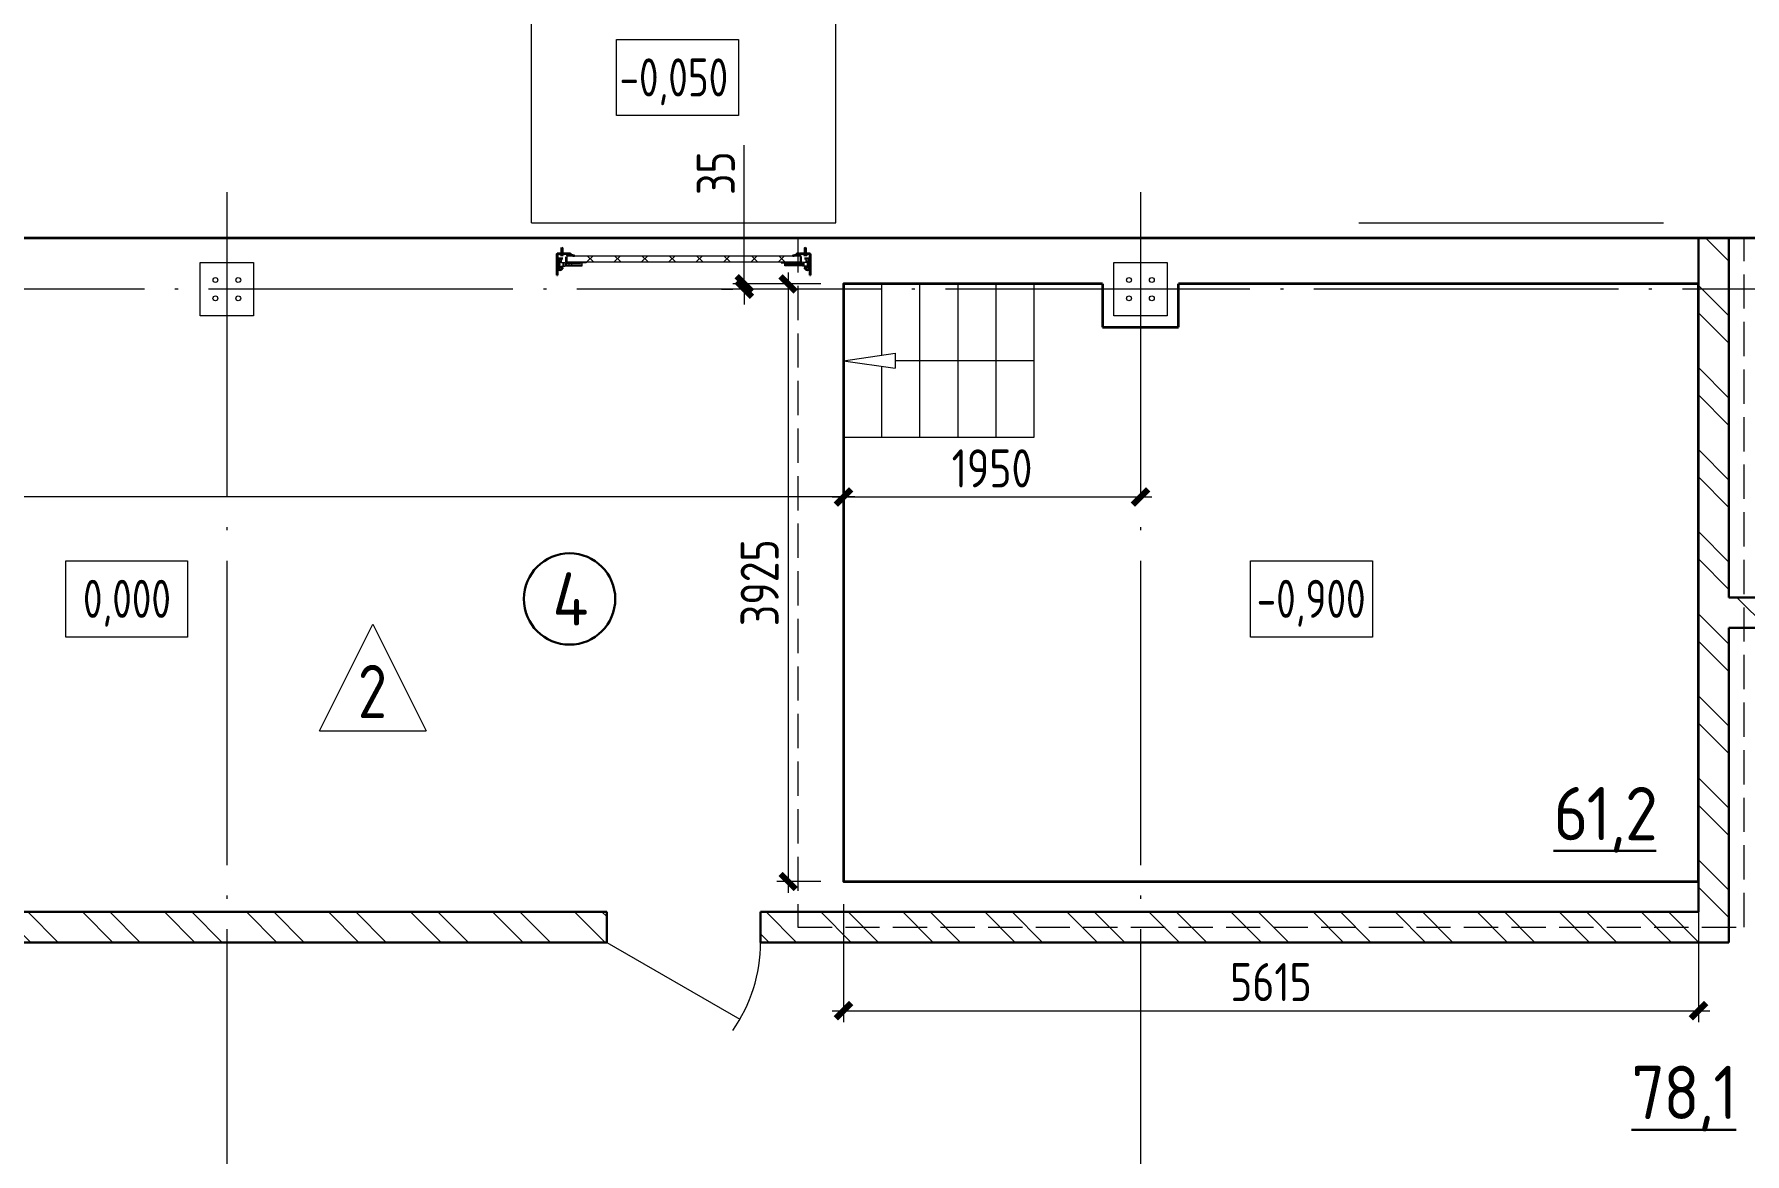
# Model space of a CAD drawing. Extents: x -965262 to 1142518, y -357520 to 71675.
# Drawn here: x 88157 to 99392, y -168831 to -161478 of the extents above; entities that cross this region are included whole.
import ezdxf

# ---------------------------------------------------------------- set-up
doc = ezdxf.new("R2010")
doc.units = 0
doc.header["$LTSCALE"] = 10
doc.linetypes.add('AM_DIN_F_W050x2', pattern=[3.125, 2.25, -0.875])
doc.linetypes.add('DOTE', pattern=[2.42, 2, -0.2, 0.02, -0.2])
doc.layers.get('0').update_dxf_attribs({"linetype": 'CONTINUOUS', "lineweight": 30})
doc.layers.get('Defpoints').update_dxf_attribs({"linetype": 'CONTINUOUS'})
doc.layers.add('DOTE', color=7, linetype='DOTE', lineweight=9)
doc.layers.add('полы', color=3, linetype='CONTINUOUS', lineweight=35)
doc.styles.add('GOST 2.304', font='isocpeur.ttf', dxfattribs={"width": 0.75, "height": 250})
doc.styles.add('GOST-2.304_Type-B', font='isocpeur.ttf', dxfattribs={"width": 0.9})
doc.styles.add('ГОСТ 2м', font='isocpeur.ttf', dxfattribs={"width": 0.8, "height": 250})
doc.dimstyles.new('ГОСТ 2м', dxfattribs={"dimtxt": 250, "dimasz": 100, "dimexe": 75, "dimexo": 150, "dimgap": 62.5, "dimtad": 1, "dimdec": 0, "dimtxsty": 'ГОСТ 2м', "dimblk": 'ARCHTICK', "dimcen": 150, "dimdle": 75, "dimclrd": 256, "dimclre": 256, "dimclrt": 256, "dimadec": 0, "dimazin": 0, "dimtfac": 1, "dimtdec": 0, "dimtmove": 0, "dimatfit": 3, "dimldrblk": 'OBLIQUE', "dimfxl": 1, "dimlwd": 15, "dimlwe": 15, "dimarcsym": 0})

# ---------------------------------------------------------------- blocks, each defined once
blk = doc.blocks.new('anchor.bolt')
for p, q in [((-0.07, 0), (-0.07, -0.72)), ((0.07, 0), (0.07, -0.06)), ((-0.1, -0.04), (-0.07, -0.03)), ((-0.1, -0.04), (0.09, -0.06)), ((0.07, -0.07), (-0.1, -0.04)), ((-0.1, -0.11), (-0.07, -0.1)), ((-0.1, -0.11), (0.09, -0.13)), ((0.07, -0.14), (-0.1, -0.11)), ((-0.1, -0.18), (-0.07, -0.17)), ((-0.1, -0.18), (0.09, -0.2)), ((0.07, -0.21), (-0.1, -0.18)), ((-0.1, -0.25), (-0.07, -0.24)), ((-0.1, -0.25), (0.09, -0.27)), ((0.07, -0.28), (-0.1, -0.25)), ((-0.1, -0.32), (-0.07, -0.31)), ((-0.1, -0.32), (0.09, -0.34)), ((0.07, -0.35), (-0.1, -0.32)), ((-0.1, -0.39), (-0.07, -0.38)), ((-0.1, -0.39), (0.09, -0.41)), ((0.07, -0.42), (-0.1, -0.39)), ((-0.1, -0.46), (-0.07, -0.45)), ((-0.1, -0.46), (0.09, -0.48)), ((0.07, -0.49), (-0.1, -0.46)), ((-0.1, -0.53), (-0.07, -0.52)), ((-0.1, -0.53), (0.09, -0.55)), ((0.07, -0.56), (-0.1, -0.53)), ((-0.09, -0.6), (-0.07, -0.59)), ((-0.09, -0.6), (0.09, -0.62)), ((0.07, -0.63), (-0.09, -0.6)), ((-0.07, -0.72), (0, -0.8)), ((-0.04, -0.62), (-0.06, -0.63)), ((-0.06, -0.64), (-0.06, -0.63)), ((-0.06, -0.73), (-0.06, -0.64)), ((0, -0.79), (-0.06, -0.73)), ((-0.01, -0.63), (-0.04, -0.62)), ((-0.03, -0.63), (0, -0.79)), ((-0.03, -0.63), (0.01, -0.78)), ((-0.02, -0.63), (0.01, -0.77)), ((-0.01, -0.63), (0.02, -0.76)), ((0.03, -0.69), (-0.01, -0.63)), ((0, -0.64), (0.03, -0.75)), ((0, -0.8), (0.07, -0.72)), ((0, -0.79), (0.03, -0.74)), ((0.01, -0.66), (0.03, -0.74)), ((0.03, -0.74), (0.03, -0.69)), ((0.07, -0.06), (0.09, -0.06)), ((0.09, -0.06), (0.07, -0.07)), ((0.07, -0.07), (0.07, -0.13)), ((0.07, -0.13), (0.09, -0.13)), ((0.09, -0.13), (0.07, -0.14)), ((0.07, -0.14), (0.07, -0.2)), ((0.07, -0.2), (0.09, -0.2)), ((0.09, -0.2), (0.07, -0.21)), ((0.07, -0.21), (0.07, -0.27)), ((0.07, -0.27), (0.09, -0.27)), ((0.09, -0.27), (0.07, -0.28)), ((0.07, -0.28), (0.07, -0.34)), ((0.07, -0.33), (0.09, -0.34)), ((0.09, -0.34), (0.07, -0.35)), ((0.07, -0.35), (0.07, -0.41)), ((0.07, -0.4), (0.09, -0.41)), ((0.09, -0.41), (0.07, -0.42)), ((0.07, -0.42), (0.07, -0.48)), ((0.07, -0.47), (0.09, -0.48)), ((0.09, -0.48), (0.07, -0.49)), ((0.07, -0.49), (0.07, -0.55)), ((0.07, -0.55), (0.09, -0.55)), ((0.09, -0.55), (0.07, -0.56)), ((0.07, -0.56), (0.07, -0.62)), ((0.09, -0.62), (0.07, -0.63)), ((0.07, -0.62), (0.09, -0.62)), ((0.07, -0.63), (0.07, -0.72))]:
    blk.add_line(p, q)
blk.add_arc((0.16, -0.64), 0.222, 187.9982, 219.836)
blk = doc.blocks.new('Крепеж_ворот')
at = {"lineweight": 15}
h = blk.add_hatch(dxfattribs=at)
h.set_pattern_fill('ANSI31', color=256, scale=2, angle=180)
h.set_pattern_definition([(225, (746089.599, 74802.7244), (4.49013, -4.49013), [])])
h.paths.add_polyline_path([(746087, 74804), (746087, 74802), (746091, 74802), (746094, 74802), (746094, 74804)], flags=17)
h.paths.add_polyline_path([(746116, 74802, 0.165118), (746120, 74803), (746124, 74806, -0.301689), (746131, 74807), (746135, 74805, 0.130081), (746138, 74804), (746142, 74804), (746142, 74806), (746138, 74806, -0.130081), (746136, 74807), (746133, 74809, 0.301689), (746123, 74808), (746118, 74805, -0.165112), (746116, 74804), (746064, 74804, -0.414223), (746061, 74807), (746061, 74868), (746059, 74868), (746059, 74869), (746059, 74870), (746059, 74870), (746059, 74871), (746059, 74872), (746059, 74872), (746059, 74873), (746059, 74874), (746059, 74875), (746059, 74876), (746059, 74876), (746059, 74877), (746059, 74877), (746059, 74878), (746059, 74879), (746059, 74879), (746061, 74879), (746061, 74945), (746058, 74945), (746058, 74807, 0.41422), (746064, 74802)])
h = blk.add_hatch(dxfattribs=at)
h.set_pattern_fill('ANSI31', color=256, scale=2, angle=90)
h.set_pattern_definition([(135, (736343.8085, 75928.334), (-4.490128, -4.490128), [])])
edge = h.paths.add_edge_path()
edge.add_ellipse((746065, 74838), major_axis=(-1.67, 1.67), ratio=1, start_angle=45, end_angle=135, ccw=False)
edge.add_line((746063, 74838), (746063, 74868))
edge.add_line((746063, 74868), (746061, 74868))
edge.add_line((746061, 74868), (746061, 74838))
edge.add_ellipse((746065, 74838), major_axis=(-2.89, 2.89), ratio=1, start_angle=45, end_angle=135)
edge.add_line((746065, 74834), (746097, 74834))
edge.add_line((746097, 74834), (746097, 74836))
edge.add_line((746097, 74836), (746065, 74836))
edge = h.paths.add_edge_path()
edge.add_ellipse((746065, 74890), major_axis=(2.89, 2.89), ratio=1, start_angle=106, end_angle=135)
edge.add_line((746061, 74890), (746061, 74879))
edge.add_line((746061, 74879), (746063, 74879))
edge.add_line((746063, 74879), (746063, 74890))
edge.add_ellipse((746065, 74890), major_axis=(-1.67, 1.67), ratio=1, start_angle=16, end_angle=45, ccw=False)
edge.add_line((746063, 74891), (746070, 74904))
edge.add_ellipse((746079, 74899), major_axis=(7.45, 7.45), ratio=1, start_angle=-3, end_angle=106, ccw=False)
edge.add_line((746087, 74906), (746097, 74894))
edge.add_line((746097, 74894), (746099, 74895))
edge.add_line((746099, 74895), (746088, 74907))
edge.add_ellipse((746079, 74899), major_axis=(8.67, 8.67), ratio=1, start_angle=-3, end_angle=106)
edge.add_line((746068, 74905), (746062, 74892))
h = blk.add_hatch(color=256, dxfattribs=at)
h.dxf.hatch_style = 1
h.paths.add_polyline_path([(746146, 74809), (746143, 74810, 0.10613), (746142, 74810), (746136, 74809, -0.181324), (746135, 74810, 0.335683), (746120, 74809, -0.119126), (746119, 74809, 0.371631), (746118, 74808), (746118, 74808, 0.451909), (746119, 74807, 0.124341), (746121, 74808, -0.343618), (746134, 74808, 0.181324), (746137, 74808), (746143, 74808, -0.110452), (746143, 74808), (746147, 74807, -0.710497), (746147, 74805), (746143, 74804), (746136, 74804, -0.178994), (746133, 74805, 0.369834), (746130, 74805, -0.178993), (746127, 74804), (746122, 74804, 0.120709), (746122, 74804), (746120, 74803, -0.017147), (746119, 74802, 0.538795), (746120, 74802), (746127, 74802, 0.207608), (746131, 74804, -0.433918), (746132, 74804, 0.207608), (746135, 74802), (746143, 74802, 0.079707), (746143, 74802), (746148, 74804, 0.461502), (746149, 74807, -0.250825), (746149, 74808, -0.128039), (746173, 74816, 0.416657), (746174, 74816), (746174, 74817, 0.409849), (746173, 74817, 0.127248)])
for p, q in [((746058, 74807), (746058, 74945)), ((746058, 74945), (746061, 74945)), ((746061, 74879), (746061, 74945)), ((746059, 74879), (746063, 74879)), ((746059, 74868), (746059, 74879)), ((746059, 74868), (746063, 74868)), ((746061, 74879), (746061, 74890)), ((746061, 74807), (746061, 74868)), ((746061, 74838), (746061, 74868)), ((746068, 74905), (746062, 74892)), ((746070, 74904), (746063, 74891)), ((746063, 74838), (746063, 74890)), ((746064, 74883), (746063, 74883)), ((746064, 74865), (746063, 74865)), ((746064, 74883), (746064, 74874)), ((746067, 74880), (746064, 74883)), ((746064, 74875), (746064, 74873)), ((746064, 74874), (746064, 74865)), ((746067, 74868), (746064, 74865)), ((746097, 74836), (746065, 74836)), ((746097, 74834), (746065, 74834)), ((746067, 74880), (746067, 74875)), ((746067, 74873), (746067, 74868)), ((746087, 74906), (746097, 74894)), ((746088, 74907), (746099, 74895)), ((746097, 74894), (746099, 74895)), ((746097, 74834), (746097, 74836)), ((746064, 74804), (746116, 74804)), ((746064, 74802), (746116, 74802)), ((746079, 74806), (746102, 74806)), ((746079, 74806), (746079, 74804)), ((746079, 74804), (746102, 74804)), ((746082, 74814), (746081, 74813)), ((746081, 74813), (746081, 74806)), ((746099, 74814), (746082, 74814)), ((746086, 74813), (746086, 74806)), ((746095, 74813), (746095, 74806)), ((746099, 74814), (746100, 74813)), ((746100, 74813), (746100, 74806)), ((746102, 74806), (746102, 74804)), ((746118, 74805), (746123, 74808)), ((746120, 74803), (746124, 74806)), ((746135, 74805), (746131, 74807)), ((746136, 74807), (746133, 74809)), ((746142, 74806), (746138, 74806)), ((746138, 74804), (746142, 74804)), ((746142, 74806), (746142, 74804)), ((746142, 74804), (746142, 74806)), ((746143, 74804), (746147, 74805)), ((746143, 74802), (746148, 74804)), ((746174, 74817), (746174, 74816))]:
    blk.add_line(p, q)
for p, q in [((746061, 74879), (746061, 74881)), ((746061, 74834), (746061, 74868)), ((746063, 74883), (746063, 74874)), ((746063, 74874), (746063, 74865)), ((746073, 74842), (746073, 74905)), ((746073, 74896), (746077, 74892)), ((746073, 74851), (746077, 74855)), ((746074, 74886), (746074, 74861)), ((746074, 74880), (746076, 74880)), ((746074, 74867), (746076, 74867)), ((746076, 74886), (746076, 74883)), ((746076, 74883), (746076, 74886)), ((746076, 74886), (746077, 74886)), ((746076, 74864), (746076, 74883)), ((746077, 74873), (746076, 74880)), ((746076, 74880), (746076, 74867)), ((746077, 74873), (746076, 74867)), ((746076, 74864), (746076, 74861)), ((746076, 74864), (746076, 74861)), ((746076, 74861), (746077, 74861)), ((746077, 74886), (746077, 74892)), ((746077, 74861), (746077, 74855)), ((746081, 74898), (746081, 74886)), ((746081, 74849), (746081, 74861)), ((746087, 74898), (746082, 74898)), ((746082, 74886), (746087, 74886)), ((746082, 74861), (746087, 74861)), ((746087, 74849), (746082, 74849)), ((746087, 74899), (746087, 74898)), ((746087, 74886), (746087, 74898)), ((746087, 74886), (746098, 74886)), ((746087, 74849), (746087, 74861)), ((746087, 74861), (746098, 74861)), ((746087, 74847), (746087, 74849)), ((746099, 74885), (746099, 74883)), ((746099, 74883), (746099, 74864)), ((746099, 74882), (746100, 74882)), ((746099, 74865), (746100, 74865)), ((746099, 74862), (746099, 74864)), ((746100, 74861), (746100, 74886)), ((746100, 74886), (746110, 74886)), ((746100, 74861), (746110, 74861)), ((746110, 74861), (746110, 74886)), ((746110, 74881), (746225, 74881)), ((746110, 74865), (746212, 74865)), ((746114, 74877), (746225, 74877)), ((746250, 74859), (746250, 74863))]:
    blk.add_line(p, q, dxfattribs=at)
at = {"lineweight": 15, "ltscale": 0.5}
for p, q in [((746076, 74886), (746074, 74886)), ((746076, 74861), (746074, 74861))]:
    blk.add_line(p, q, dxfattribs=at)
at = {"lineweight": 15, "extrusion": (-1.7375e-14, 1, 0)}
for p, q in [((746113, 74884), (746225, 74884)), ((746113, 74863), (746113, 74884)), ((746113, 74863), (746136, 74863)), ((746117, 74857), (746117, 74829)), ((746117, 74826), (746119, 74823)), ((746119, 74823), (746123, 74825)), ((746121, 74857), (746121, 74829)), ((746123, 74825), (746121, 74828)), ((746123, 74863), (746123, 74863)), ((746250, 74863), (746123, 74863)), ((746250, 74859), (746123, 74859)), ((746124, 74840), (746124, 74849)), ((746136, 74882), (746157, 74882)), ((746136, 74863), (746136, 74882)), ((746157, 74882), (746157, 74863)), ((746157, 74863), (746212, 74863))]:
    blk.add_line(p, q, dxfattribs=at)
at = {"lineweight": 15, "ltscale": 0.5, "extrusion": (-1.7375e-14, 1, 0)}
for p, q in [((746113, 74880), (746225, 74880)), ((746136, 74866), (746113, 74866)), ((746115, 74871), (746120, 74871)), ((746121, 74857), (746117, 74857)), ((746117, 74852), (746117, 74854)), ((746121, 74840), (746117, 74840)), ((746117, 74837), (746117, 74835)), ((746121, 74829), (746117, 74829)), ((746120, 74839), (746120, 74850)), ((746124, 74848), (746120, 74848)), ((746124, 74841), (746120, 74841)), ((746123, 74869), (746123, 74863)), ((746123, 74863), (746123, 74859)), ((746140, 74863), (746140, 74859)), ((746153, 74863), (746153, 74859)), ((746212, 74866), (746157, 74866)), ((746173, 74863), (746173, 74859))]:
    blk.add_line(p, q, dxfattribs=at)
at = {"lineweight": 15, "extrusion": (-2.77556e-16, -1, 0)}
for p, q in [((746225, 74866), (746114, 74866)), ((746128, 74866), (746128, 74863)), ((746138, 74866), (746138, 74863)), ((746164, 74866), (746164, 74863)), ((746174, 74866), (746174, 74863)), ((746201, 74866), (746201, 74863)), ((746210, 74866), (746210, 74863)), ((746225, 74884), (746225, 74863))]:
    blk.add_line(p, q, dxfattribs=at)
at = {"extrusion": (-1, -4.26669e-14, 0)}
for p, q in [((746118, 74808), (746118, 74808)), ((746136, 74809), (746142, 74810)), ((746143, 74808), (746137, 74808)), ((746143, 74810), (746146, 74809)), ((746147, 74807), (746143, 74808))]:
    blk.add_line(p, q, dxfattribs=at)
at = {"extrusion": (-1, -4.2422e-14, 1.22461e-16)}
for p, q in [((746119, 74803), (746122, 74804)), ((746127, 74802), (746120, 74802)), ((746122, 74804), (746127, 74804)), ((746143, 74802), (746135, 74802)), ((746136, 74804), (746143, 74804))]:
    blk.add_line(p, q, dxfattribs=at)
at = {"lineweight": 15}
for centre, radius, start, end in [((746079, 74899), 8.28, 0, 136.0097), ((746079, 74847), 8.28, 223.9903, 0), ((746077, 74883), 0.956, 180, 270), ((746077, 74883), 0.75, 180, 270), ((746077, 74864), 0.956, 90, 180), ((746077, 74864), 0.75, 90, 180), ((746076, 74892), 0.375, 0, 45), ((746076, 74855), 0.375, 315, 0), ((746082, 74898), 0.375, 91, 180), ((746082, 74886), 0.75, 180, 270), ((746082, 74861), 0.75, 90, 180), ((746082, 74849), 0.375, 180, 269), ((746098, 74885), 0.375, 0, 90), ((746098, 74862), 0.375, 270, 0), ((746123, 74857), 5.92, 90, 180), ((746123, 74829), 5.92, 180, 199.6464), ((746123, 74857), 1.87, 90, 180), ((746129, 74855), 8.15, 194.9986, 233.9214), ((746129, 74833), 8.15, 126.0786, 165.0014), ((746123, 74829), 1.87, 180, 185.5313)]:
    blk.add_arc(centre, radius, start, end, dxfattribs=at)
at = {"lineweight": 15, "ltscale": 0.5}
for centre, radius, start, end in [((746119, 74852), 2.25, 195, 270), ((746119, 74836), 2.25, 90, 165), ((746119, 74850), 0.375, 0, 90), ((746119, 74839), 0.375, 270, 0)]:
    blk.add_arc(centre, radius, start, end, dxfattribs=at)
for centre, radius, start, end in [((746064, 74807), 5.62, 180, 270), ((746064, 74807), 3.11, 180, 270), ((746082, 74804), 10.4, 68.2753, 87.8782), ((746091, 74798), 16.2, 73.306, 107.292), ((746099, 74804), 10.4, 92.1218, 111.7247), ((746116, 74807), 3.11, 270, 307.5043), ((746116, 74807), 5.62, 270, 307.5043), ((746119, 74808), 0.586, 91.7247, 173.2711), ((746119, 74807), 0.586, 173.2711, 270.547), ((746118, 74812), 3.52, 271.7247, 298.8983), ((746118, 74812), 5.21, 270.547, 298.8983), ((746128, 74799), 12.4, 54.8903, 129.1143), ((746128, 74799), 10.7, 54.8903, 130.7448), ((746128, 74801), 8.97, 60.3534, 127.5043), ((746128, 74801), 8.97, 60.3534, 127.5043), ((746128, 74801), 8.97, 60.3534, 127.5043), ((746128, 74801), 6.46, 60.3534, 127.5043), ((746136, 74811), 3.54, 234.8903, 276), ((746136, 74811), 1.86, 234.8903, 276), ((746138, 74810), 5.62, 240.3534, 270), ((746138, 74810), 3.11, 240.3534, 270), ((746143, 74810), 0.292, 71.7675, 96), ((746143, 74808), 0.292, 70.7873, 96), ((746176, 74761), 56.8, 93.2805, 122.2878), ((746147, 74806), 0.562, 289.2127, 70.7873), ((746147, 74806), 2.25, 288.2291, 27.3228), ((746176, 74765), 50.3, 93.6593, 122.8448), ((746150, 74807), 0.586, 151, 207.3228), ((746173, 74817), 0.6, 4.1357, 93.2805), ((746173, 74816), 0.6, 273.6593, 4.1357)]:
    blk.add_arc(centre, radius, start, end)
at = {"extrusion": (-1.22461e-16, -5.20252e-30, -1)}
for centre, radius, start, end in [((-746120, 74802), 0.187, 270, 62.4687), ((-746122, 74803), 0.586, 62.4687, 90), ((-746127, 74809), 4.69, 229.4077, 270), ((-746127, 74807), 4.69, 223.0863, 270), ((-746131, 74803), 2.32, 49.4077, 130.5923), ((-746131, 74803), 0.637, 43.0863, 136.9137), ((-746135, 74807), 4.69, 270, 316.9137), ((-746136, 74809), 4.69, 270, 310.5923), ((-746143, 74804), 0.292, 250.7873, 270), ((-746143, 74802), 0.292, 251.7709, 270)]:
    blk.add_arc(centre, radius, start, end, dxfattribs=at)
at = {"extrusion": (0, 0, -1)}
for centre, major_axis, start_param, end_param in [((746065, 74890), (2.89, 2.89), 3.926991, 4.433136), ((746065, 74838), (-2.89, 2.89), 3.926991, 5.497787), ((746065, 74890), (-1.67, 1.67), 5.497787, 6.003933), ((746065, 74838), (-1.67, 1.67), 3.926991, 5.497787), ((746079, 74899), (8.67, 8.67), 4.433136, 6.335545), ((746079, 74899), (7.45, 7.45), 4.433136, 6.335545)]:
    blk.add_ellipse(centre, major_axis=major_axis, ratio=1, start_param=start_param, end_param=end_param, dxfattribs=at)
for points in [[(746067, 74875), (746066, 74875), (746064, 74875)], [(746064, 74873), (746066, 74873), (746067, 74873)]]:
    blk.add_rational_spline(points, [1, 1.01284142743, 1], degree=2)
at = {"lineweight": 15, "ltscale": 0.5}
for points, knots in [([(746115, 74871), (746115, 74871), (746114, 74871), (746114, 74871), (746114, 74872), (746113, 74872), (746113, 74872), (746113, 74873), (746113, 74873), (746113, 74873)], [0.37141352, 0.37141352, 0.37141352, 0.37141352, 0.39402571, 0.39402571, 0.41663789, 0.41663789, 0.43959523, 0.43959523, 0.46255257, 0.46255257, 0.46255257, 0.46255257]), ([(746123, 74869), (746123, 74869), (746123, 74869), (746122, 74870), (746122, 74870), (746122, 74871), (746122, 74871), (746121, 74871), (746121, 74871), (746120, 74871)], [0.28027447, 0.28027447, 0.28027447, 0.28027447, 0.30323181, 0.30323181, 0.32618916, 0.32618916, 0.34880134, 0.34880134, 0.37141352, 0.37141352, 0.37141352, 0.37141352])]:
    blk.add_open_spline(points, degree=3, knots=knots, dxfattribs=at)
at = {"lineweight": 15}
for points in [[(746117, 74827), (746117, 74827), (746117, 74826), (746117, 74826)], [(746121, 74828), (746121, 74828), (746121, 74828), (746121, 74829)]]:
    blk.add_open_spline(points, degree=3, dxfattribs=at)
at = {"xscale": -50.80000000000001, "yscale": 50.80000000000001, "zscale": 50.80000000000001}
blk.add_blockref('anchor.bolt', (746091, 74804), dxfattribs=at)
blk = doc.blocks.new('_ArchTick')
at = {"color": 0, "linetype": 'ByBlock', "lineweight": 0, "const_width": 0.4}
blk.add_lwpolyline([(-0.5, -0.5), (0.5, 0.5)], dxfattribs=at)
blk = doc.blocks.new('*D1153')
at = {"lineweight": 15, "ltscale": 50, "transparency": 16777216}
for p, q in [((93473, -167192), (93473, -167966)), ((99088, -167192), (99088, -167966)), ((93398, -167891), (99163, -167891))]:
    blk.add_line(p, q, dxfattribs=at)
at = {"layer": 'Defpoints', "color": 0, "lineweight": 15, "ltscale": 50, "transparency": 16777216}
for p in [(93473, -167042, 1451), (99088, -167042, 1451), (99088, -167891)]:
    blk.add_point(p, dxfattribs=at)
at = {"lineweight": 15, "ltscale": 50, "transparency": 16777216, "xscale": 100, "yscale": 100, "zscale": 100, "rotation": 180}
blk.add_blockref('_ArchTick', (93473, -167891), dxfattribs=at)
at = {"lineweight": 15, "ltscale": 50, "transparency": 16777216, "xscale": 100, "yscale": 100, "zscale": 100}
blk.add_blockref('_ArchTick', (99088, -167891), dxfattribs=at)
at = {"lineweight": 15, "ltscale": 50, "transparency": 16777216, "insert": (96280, -167703), "char_height": 250, "attachment_point": 5, "style": 'ГОСТ 2м'}
blk.add_mtext('5615', dxfattribs=at)
blk = doc.blocks.new('_Oblique')
at = {"color": 0, "linetype": 'ByBlock', "lineweight": -2}
blk.add_line((-0.5, -0.5), (0.5, 0.5), dxfattribs=at)
blk = doc.blocks.new('*D1340')
at = {"lineweight": 15, "ltscale": 50, "transparency": 16777216}
for p, q in [((93473, -164367), (93473, -164442)), ((95423, -164367), (95423, -164442)), ((93398, -164517), (95498, -164517))]:
    blk.add_line(p, q, dxfattribs=at)
at = {"layer": 'Defpoints', "color": 0, "lineweight": 15, "ltscale": 50, "transparency": 16777216}
for p in [(93473, -164517), (95423, -164517), (95423, -164517)]:
    blk.add_point(p, dxfattribs=at)
at = {"lineweight": 15, "ltscale": 50, "transparency": 16777216, "xscale": 100, "yscale": 100, "zscale": 100, "rotation": 180}
blk.add_blockref('_ArchTick', (93473, -164517), dxfattribs=at)
at = {"lineweight": 15, "ltscale": 50, "transparency": 16777216, "xscale": 100, "yscale": 100, "zscale": 100}
blk.add_blockref('_ArchTick', (95423, -164517), dxfattribs=at)
at = {"lineweight": 15, "ltscale": 50, "transparency": 16777216, "insert": (94448, -164329), "char_height": 250, "attachment_point": 5, "style": 'ГОСТ 2м'}
blk.add_mtext('1950', dxfattribs=at)
blk = doc.blocks.new('*D1154')
at = {"lineweight": 15, "ltscale": 50, "transparency": 16777216}
for p, q in [((93323, -163117), (93034, -163117)), ((93109, -163042), (93109, -167117)), ((93323, -167042), (93034, -167042))]:
    blk.add_line(p, q, dxfattribs=at)
at = {"layer": 'Defpoints', "color": 0, "lineweight": 15, "ltscale": 50, "transparency": 16777216}
for p in [(93473, -163117, 1451), (93109, -167042), (93473, -167042, 1451)]:
    blk.add_point(p, dxfattribs=at)
at = {"lineweight": 15, "ltscale": 50, "transparency": 16777216, "xscale": 100, "yscale": 100, "zscale": 100}
for p, rotation in [((93109, -163117), 90), ((93109, -167042), 270)]:
    blk.add_blockref('_ArchTick', p, dxfattribs=dict(at, rotation=rotation))
at = {"lineweight": 15, "ltscale": 50, "transparency": 16777216, "insert": (92922, -165080), "char_height": 250, "attachment_point": 5, "rotation": 90, "style": 'ГОСТ 2м'}
blk.add_mtext('3925', dxfattribs=at)
blk = doc.blocks.new('*D1341')
at = {"lineweight": 15, "ltscale": 50, "transparency": 16777216}
for p, q in [((92821, -163117), (92821, -162207)), ((93323, -163117), (92746, -163117)), ((92821, -163152), (92821, -163117)), ((92671, -163152), (92746, -163152)), ((92821, -163152), (92821, -163252))]:
    blk.add_line(p, q, dxfattribs=at)
at = {"layer": 'Defpoints', "color": 0, "lineweight": 15, "ltscale": 50, "transparency": 16777216}
for p in [(93473, -163117, 1451), (92821, -163152), (92821, -163152)]:
    blk.add_point(p, dxfattribs=at)
at = {"lineweight": 15, "ltscale": 50, "transparency": 16777216, "xscale": 100, "yscale": 100, "zscale": 100}
for p, rotation in [((92821, -163117), 270), ((92821, -163152), 90)]:
    blk.add_blockref('_ArchTick', p, dxfattribs=dict(at, rotation=rotation))
at = {"lineweight": 15, "ltscale": 50, "transparency": 16777216, "insert": (92634, -162390), "char_height": 250, "attachment_point": 5, "rotation": 90, "style": 'ГОСТ 2м'}
blk.add_mtext('35', dxfattribs=at)
blk = doc.blocks.new('*D1165')
at = {"lineweight": 15, "ltscale": 50, "transparency": 16777216}
for p, q in [((77548, -163267), (77548, -164592)), ((93473, -164367), (93473, -164442)), ((93548, -164517), (77473, -164517))]:
    blk.add_line(p, q, dxfattribs=at)
at = {"layer": 'Defpoints', "color": 0, "lineweight": 15, "ltscale": 50, "transparency": 16777216}
for p in [(77548, -163117, 1451), (77548, -164517), (93473, -164517)]:
    blk.add_point(p, dxfattribs=at)
at = {"lineweight": 15, "ltscale": 50, "transparency": 16777216, "xscale": 100, "yscale": 100, "zscale": 100, "rotation": 180}
blk.add_blockref('_ArchTick', (77548, -164517), dxfattribs=at)
at = {"lineweight": 15, "ltscale": 50, "transparency": 16777216, "xscale": 100, "yscale": 100, "zscale": 100}
blk.add_blockref('_ArchTick', (93473, -164517), dxfattribs=at)
at = {"lineweight": 15, "ltscale": 50, "transparency": 16777216, "insert": (86334, -164329), "char_height": 250, "attachment_point": 5, "style": 'ГОСТ 2м'}
blk.add_mtext('15925', dxfattribs=at)

msp = doc.modelspace()

# ---------------------------------------------------------------- hatches: boundary and pattern name
at = {"lineweight": 15}
h = msp.add_hatch(dxfattribs=at)
h.set_pattern_fill('ANSI32', scale=40, angle=90, style=0)
h.set_pattern_definition([(135, (87386.1, -162921.8), (-269.4077, -269.4077), []), (135, (87386.1, -162742.18), (-269.4077, -269.4077), [])])
h.paths.add_polyline_path([(87472.8, -162817.1), (87272.8, -162817.1), (87272.8, -163152.1), (87472.8, -163152.1)])
h.paths.add_polyline_path([(87472.8, -163152.1), (87272.8, -163152.1), (87272.8, -164477.1), (85267.8, -164477.1), (85267.8, -164677.1), (87472.8, -164677.1)])
h.paths.add_polyline_path([(85067.8, -164477.1), (83547.8, -164477.1), (83547.8, -167242.1), (83747.8, -167242.1), (83747.8, -164677.1), (85067.8, -164677.1)], flags=16)
h.paths.add_polyline_path([(85267.8, -164677.1), (85067.8, -164677.1), (85067.8, -167242.1), (85267.8, -167242.1)], flags=17)
h.paths.add_polyline_path([(85267.8, -163152.1), (85067.8, -163152.1), (85067.8, -164477.1), (85267.8, -164477.1)], flags=17)
h.paths.add_polyline_path([(85267.8, -162817.1), (85067.8, -162817.1), (85067.8, -163152.1), (85267.8, -163152.1)])
h.paths.add_polyline_path([(71907.6, -172937.1), (71507.6, -172937.1), (71507.6, -173327.1), (71907.6, -173327.1)])
h.paths.add_polyline_path([(68917.6, -172937.1), (68517.6, -172937.1), (68517.6, -173327.1), (68917.6, -173327.1)], flags=17)
h.paths.add_polyline_path([(79837.6, -172002.1), (79447.6, -172002.1), (79447.6, -172402.1), (79837.6, -172402.1)], flags=17)
h.paths.add_polyline_path([(64482.6, -182372.1), (64407.6, -182372.1), (64407.6, -183072.1), (63522.6, -183072.1), (63522.6, -183172.1), (64482.6, -183172.1)], flags=17)
h.paths.add_polyline_path([(65547.6, -183072.1), (64607.6, -183072.1), (64607.6, -182372.1), (64582.6, -182372.1), (64582.6, -183172.1), (65547.6, -183172.1)])
h.paths.add_polyline_path([(64482.6, -181472.1), (64407.6, -181472.1), (64407.6, -181662.1), (64482.6, -181662.1)], flags=16)
h.paths.add_polyline_path([(64607.6, -181472.1), (64582.6, -181472.1), (64582.6, -181662.1), (64607.6, -181662.1)], flags=17)
h.paths.add_polyline_path([(63522.6, -181472.1), (63472.6, -181472.1), (63472.6, -183072.1), (63522.6, -183072.1)], flags=17)
h.paths.add_polyline_path([(63422.6, -181472.1), (63272.6, -181472.1), (63272.6, -183272.1), (63422.6, -183272.1)], flags=17)
h.paths.add_polyline_path([(87472.8, -162817.1), (87272.8, -162817.1), (87272.8, -163152.1), (87472.8, -163152.1)])
h.paths.add_polyline_path([(59422.6, -185722), (59112.6, -185722), (59112.6, -185922), (59422.6, -185922)])
h.paths.add_polyline_path([(59637.6, -185722), (59422.6, -185722), (59422.6, -185922), (59637.6, -185922)])
h.paths.add_polyline_path([(61237.6, -185722), (60837.6, -185722), (60837.6, -185922), (61237.6, -185922)])
h.paths.add_polyline_path([(62547.6, -185722), (62147.6, -185722), (62147.6, -185922), (62547.6, -185922)])
h.paths.add_polyline_path([(64147.6, -185722), (63747.6, -185722), (63747.6, -185922), (64147.6, -185922)])
h.paths.add_polyline_path([(65422.6, -185722), (65347.6, -185722), (65347.6, -185922), (65422.6, -185922)])
h.paths.add_polyline_path([(65422.6, -162717.1), (65087.6, -162717.1), (65087.6, -162917.1), (65422.6, -162917.1)])
h.paths.add_polyline_path([(65747.6, -162717.1), (65422.6, -162717.1), (65422.6, -162917.1), (65547.6, -162917.1), (65547.6, -162977.1), (65597.6, -162977.1), (65597.6, -163152.1), (65747.6, -163152.1)])
h.paths.add_polyline_path([(65747.6, -163152.1), (65597.6, -163152.1), (65597.6, -163327.1), (65547.6, -163327.1), (65547.6, -168977.1), (65597.6, -168977.1), (65597.6, -169152.1), (65747.6, -169152.1)])
h.paths.add_polyline_path([(65747.6, -169152.1), (65597.6, -169152.1), (65597.6, -169327.1), (65547.6, -169327.1), (65547.6, -174977.1), (65597.6, -174977.1), (65597.6, -175152.1), (65747.6, -175152.1), (65747.6, -173527.1), (71422.6, -173527.1), (71422.6, -173327.1), (65747.6, -173327.1)])
h.paths.add_polyline_path([(65747.6, -175152.1), (65597.6, -175152.1), (65597.6, -175327.1), (65547.6, -175327.1), (65547.6, -178262.1), (65747.6, -178262.1)])
h.paths.add_polyline_path([(65747.6, -179262.1), (65547.6, -179262.1), (65547.6, -179462.1), (65422.6, -179462.1), (65422.6, -179662.1), (65547.6, -179662.1), (65547.6, -179862.1), (65747.6, -179862.1)])
h.paths.add_polyline_path([(65422.6, -179462.1), (62422.6, -179462.1), (62422.6, -179662.1), (65422.6, -179662.1)])
h.paths.add_polyline_path([(62422.6, -179462.1), (59422.6, -179462.1), (59422.6, -179662.1), (60712.6, -179662.1), (60712.6, -179862.1), (60912.6, -179862.1), (60912.6, -179662.1), (62422.6, -179662.1)])
h.paths.add_polyline_path([(59422.6, -179462.1), (59112.6, -179462.1), (59112.6, -179662.1), (59422.6, -179662.1)])
h.paths.add_polyline_path([(59422.6, -181272.1), (59112.6, -181272.1), (59112.6, -181472.1), (59422.6, -181472.1)])
h.paths.add_polyline_path([(61312.6, -181272.1), (60912.6, -181272.1), (60912.6, -181152.1), (60712.6, -181152.1), (60712.6, -181272.1), (59422.6, -181272.1), (59422.6, -181472.1), (61312.6, -181472.1)])
h.paths.add_polyline_path([(60912.6, -180872.1), (60712.6, -180872.1), (60712.6, -181152.1), (60912.6, -181152.1)])
h.paths.add_polyline_path([(62422.6, -181327.1), (62247.6, -181327.1), (62247.6, -181272.1), (62222.6, -181272.1), (62222.6, -181472.1), (62422.6, -181472.1)])
h.paths.add_polyline_path([(63622.6, -181272.1), (62597.6, -181272.1), (62597.6, -181327.1), (62422.6, -181327.1), (62422.6, -181472.1), (63422.6, -181472.1), (63422.6, -183272.1), (65422.6, -183272.1), (65422.6, -183172.1), (64582.6, -183172.1), (64582.6, -182372.1), (64482.6, -182372.1), (64482.6, -183172.1), (63522.6, -183172.1), (63522.6, -181472.1), (63622.6, -181472.1)])
h.paths.add_polyline_path([(65747.6, -181472.1), (66147.1, -181472.1), (66147.1, -181272.1), (65747.6, -181272.1), (65747.6, -181152.1), (65597.6, -181152.1), (65597.6, -181327.1), (65422.6, -181327.1), (65422.6, -181472.1), (65547.6, -181472.1), (65547.6, -183172.1), (65422.6, -183172.1), (65422.6, -183272.1), (65547.6, -183272.1), (65547.6, -185722), (65422.6, -185722), (65422.6, -185922), (65747.6, -185922)])
h.paths.add_polyline_path([(65422.6, -181327.1), (65247.6, -181327.1), (65247.6, -181272.1), (64332.6, -181272.1), (64332.6, -181472.1), (64482.6, -181472.1), (64482.6, -181662.1), (64582.6, -181662.1), (64582.6, -181472.1), (65422.6, -181472.1)], flags=17)
h.paths.add_polyline_path([(65747.6, -180872.1), (65547.6, -180872.1), (65547.6, -180977.1), (65597.6, -180977.1), (65597.6, -181152.1), (65747.6, -181152.1)])
h.paths.add_polyline_path([(67457.1, -181152.1), (67257.1, -181152.1), (67257.1, -181272.1), (67057.1, -181272.1), (67057.1, -181472.1), (67457.1, -181472.1), (67457.1, -181377.1)])
h.paths.add_polyline_path([(67457.1, -175252.1), (71247.6, -175252.1), (71247.6, -175152.1), (67257.1, -175152.1), (67257.1, -181152.1), (67457.1, -181152.1)])
h.paths.add_polyline_path([(71247.6, -175052.1), (67257.1, -175052.1), (67257.1, -175152.1), (71247.6, -175152.1)], flags=16)
h.paths.add_polyline_path([(77247.6, -175152.1), (71597.6, -175152.1), (71597.6, -175252.1), (77247.6, -175252.1)])
h.paths.add_polyline_path([(77247.6, -175052.1), (71597.6, -175052.1), (71597.6, -175152.1), (77247.6, -175152.1)])
h.paths.add_polyline_path([(78037.6, -175152.1), (77597.6, -175152.1), (77597.6, -175252.1), (78037.6, -175252.1)])
h.paths.add_polyline_path([(78037.6, -175052.1), (77597.6, -175052.1), (77597.6, -175152.1), (78037.6, -175152.1)])
h.paths.add_polyline_path([(75022.6, -173377.1), (74847.6, -173377.1), (74847.6, -173327.1), (71422.6, -173327.1), (71422.6, -173527.1), (75022.6, -173527.1)])
h.paths.add_polyline_path([(77422.6, -173377.1), (77247.6, -173377.1), (77247.6, -173327.1), (75197.6, -173327.1), (75197.6, -173377.1), (75022.6, -173377.1), (75022.6, -173527.1), (77422.6, -173527.1)])
h.paths.add_polyline_path([(77747.6, -173202.1), (77597.6, -173202.1), (77597.6, -173377.1), (77422.6, -173377.1), (77422.6, -173527.1), (77747.6, -173527.1)])
h.paths.add_polyline_path([(77747.6, -169152.1), (77547.6, -169152.1), (77547.6, -173027.1), (77597.6, -173027.1), (77597.6, -173202.1), (77747.6, -173202.1)])
h.paths.add_polyline_path([(77747.6, -168152.1), (77597.6, -168152.1), (77597.6, -168327.1), (77547.6, -168327.1), (77547.6, -169152.1), (77747.6, -169152.1)])
h.paths.add_polyline_path([(81737.6, -167242.1), (77747.6, -167242.1), (77747.6, -163152.1), (77547.6, -163152.1), (77547.6, -167977.1), (77597.6, -167977.1), (77597.6, -168152.1), (77747.6, -168152.1), (77747.6, -167442.1), (81737.6, -167442.1)])
h.paths.add_polyline_path([(77747.6, -162717.1), (77547.6, -162717.1), (77547.6, -163152.1), (77747.6, -163152.1)])
h.paths.add_polyline_path([(83422.6, -167242.1), (82747.6, -167242.1), (82747.6, -167442.1), (83422.6, -167442.1)])
h.paths.add_polyline_path([(89422.6, -167242.1), (83747.8, -167242.1), (83747.8, -164677.1), (87472.8, -164677.1), (87472.8, -163152.1), (87272.8, -163152.1), (87272.8, -164477.1), (83547.8, -164477.1), (83547.8, -167242.1), (83422.6, -167242.1), (83422.6, -167442.1), (89422.6, -167442.1)])
h.paths.add_polyline_path([(91917.6, -167242.1), (89422.6, -167242.1), (89422.6, -167442.1), (91917.6, -167442.1)])
h.paths.add_polyline_path([(95422.6, -167242.1), (92927.6, -167242.1), (92927.6, -167442.1), (95422.6, -167442.1)])
h.paths.add_polyline_path([(101297.6, -163327.1), (101247.6, -163327.1), (101247.6, -163152.1), (101097.6, -163152.1), (101097.6, -165177.1), (100697.8, -165177.1), (100697.8, -165377.1), (101097.6, -165377.1), (101097.6, -166082.1), (101297.6, -166082.1)])
h.paths.add_polyline_path([(101247.6, -162977.1), (101297.6, -162977.1), (101297.6, -162817.1), (101097.6, -162817.1), (101097.6, -163152.1), (101247.6, -163152.1)])
h.paths.add_polyline_path([(99287.6, -162817.1), (99087.6, -162817.1), (99087.6, -163152.1), (99287.6, -163152.1)])
h.paths.add_polyline_path([(99452.5, -164695.1), (100800.3, -164695.1), (100800.3, -164191.1), (99452.5, -164191.1)], flags=9)
h.paths.add_polyline_path([(79047.6, -175252.1), (79047.6, -175052.1), (79247.6, -175052.1), (79247.6, -169052.1), (99707.6, -169052.1), (99707.6, -169252.1), (79447.6, -169252.1), (79447.6, -175252.1)])
h.paths.add_polyline_path([(99287.6, -167442.1), (95422.6, -167442.1), (95422.6, -167242.1), (99087.6, -167242.1), (99087.6, -163152.1), (99287.6, -163152.1), (99287.6, -165177.1), (99687.8, -165177.1), (99687.8, -165377.1), (99287.6, -165377.1)])
h.paths.add_polyline_path([(100717.6, -169252.1), (101117.6, -169252.1), (101117.6, -169052.1), (100717.6, -169052.1)])
h.paths.add_polyline_path([(101197.6, -175477.1), (107757.6, -175477.1), (107757.6, -175277.1), (101197.6, -175277.1)])
h.paths.add_polyline_path([(101197.6, -181027.1), (107757.6, -181027.1), (107757.6, -180827.1), (101197.6, -180827.1)])
h = msp.add_hatch(dxfattribs=at)
h.set_pattern_fill('ANSI37', scale=40, angle=270)
h.set_pattern_definition([(315, (90910.61, -162952.02), (89.8026, 89.8026), []), (45, (90910.61, -162952.02), (-89.8026, 89.8026), [])])
h.paths.add_polyline_path([(91656.2, -162933), (90156.2, -162933), (90156.2, -162973), (91656.2, -162973)])
h.paths.add_polyline_path([(90556.2, -162933), (90156.2, -162933), (90156.2, -162973), (90556.2, -162973)], flags=16)
h.paths.add_polyline_path([(90556.2, -162973), (93188.9, -162973), (93188.9, -162933), (90556.2, -162933)])

# ---------------------------------------------------------------- linework, layer by layer
at = {"color": 7, "lineweight": 15, "ltscale": 0.3}
for p, q in [((91422.8, -162717, -1451.3), (91422.8, -161317, -1451.3)), ((93422.8, -162717, -1451.3), (93422.8, -161317, -1451.3)), ((91422.8, -162717, -1451.3), (93422.8, -162717, -1451.3))]:
    msp.add_line(p, q, dxfattribs=at)
at = {"color": 7, "lineweight": 15}
for p, q in [((91982.6, -161512.2, -1451.3), (92782.6, -161512.2, -1451.3)), ((91982.6, -162012.2, -1451.3), (91982.6, -161512.2, -1451.3)), ((92782.6, -161512.2, -1451.3), (92782.6, -162012.2, -1451.3)), ((92782.6, -162012.2, -1451.3), (91982.6, -162012.2, -1451.3)), ((96857.8, -162717.1, -3259.8), (98857.8, -162717.1, -3259.8)), ((96857.8, -162817.1, -3259.8), (98857.8, -162817.1, -3259.8)), ((89247.6, -163327.1, -4711.1), (89247.6, -162977.1, -4711.1)), ((89247.6, -162977.1, -4711.1), (89597.6, -162977.1, -4711.1)), ((89597.6, -162977.1, -4711.1), (89597.6, -163327.1, -4711.1)), ((91656.2, -162933, -1451.3), (93188.9, -162933, -1451.3)), ((91656.2, -162933, -1451.3), (91656.2, -162973, -1451.3)), ((91656.2, -162973, -1451.3), (93188.9, -162973, -1451.3)), ((93188.9, -162933, -1451.3), (93188.9, -162973, -1451.3)), ((95247.6, -163327.1, -4711.1), (95247.6, -162977.1, -4711.1)), ((95247.6, -162977.1, -4711.1), (95597.6, -162977.1, -4711.1)), ((95597.6, -162977.1, -4711.1), (95597.6, -163327.1, -4711.1)), ((95172.6, -163117.1, -4711.1), (93472.6, -163117.1, -3259.8)), ((93472.6, -163117.1, -3259.8), (93472.6, -167042.1, -3259.8)), ((93722.6, -163117.1, -3259.8), (93722.6, -163586, -3259.8)), ((93972.6, -163117.1, -3259.8), (93972.6, -164127.1, -3259.8)), ((94222.6, -163117.1, -3259.8), (94222.6, -164127.1, -3259.8)), ((94472.6, -163117.1, -3259.8), (94472.6, -164127.1, -3259.8)), ((94722.6, -163117.1, -3259.8), (94722.6, -164127.1, -3259.8)), ((95172.6, -163117.1, -4711.1), (95172.6, -163402.1, -4711.1)), ((95672.6, -163117.1, -4711.1), (99087.6, -163117.1, -3259.8)), ((95672.6, -163117.1, -4711.1), (95672.6, -163402.1, -4711.1)), ((89597.6, -163327.1, -4711.1), (89247.6, -163327.1, -4711.1)), ((95597.6, -163327.1, -4711.1), (95247.6, -163327.1, -4711.1)), ((95672.6, -163402.1, -4711.1), (95172.6, -163402.1, -4711.1)), ((93472.6, -163622.1, -3259.8), (93811.9, -163573.1, -3259.8)), ((93811.9, -163573.1, -3259.8), (93811.9, -163671.1, -3259.8)), ((93472.6, -163622.1, -3259.8), (93811.9, -163671.1, -3259.8)), ((93722.6, -163658.2, -3259.8), (93722.6, -164127.1, -3259.8)), ((94722.6, -163622.1, -3259.8), (93811.9, -163622.1, -3259.8)), ((94722.6, -164127.1, -3259.8), (93472.6, -164127.1, -3259.8)), ((88364.8, -164936.7, -3259.8), (89164.8, -164936.7, -3259.8)), ((88364.8, -165436.7, -3259.8), (88364.8, -164936.7, -3259.8)), ((89164.8, -164936.7, -3259.8), (89164.8, -165436.7, -3259.8)), ((96146.6, -164936.7, -3259.8), (96946.6, -164936.7, -3259.8)), ((96146.6, -165436.7, -3259.8), (96146.6, -164936.7, -3259.8)), ((96946.6, -164936.7, -3259.8), (96946.6, -165436.7, -3259.8)), ((89164.8, -165436.7, -3259.8), (88364.8, -165436.7, -3259.8)), ((96946.6, -165436.7, -3259.8), (96146.6, -165436.7, -3259.8)), ((91917.6, -167442.1, -3259.8), (92792.3, -167947.1, -3259.8))]:
    msp.add_line(p, q, dxfattribs=at)
at = {"color": 2, "linetype": 'AM_DIN_F_W050x2', "lineweight": 15, "ltscale": 10}
for p, q in [((93172.6, -162817.1, -3259.8), (93172.6, -167342.1, -3259.8)), ((99387.6, -162817.1, -3259.8), (93172.6, -162817.1, -4711.1))]:
    msp.add_line(p, q, dxfattribs=at)
at = {"color": 7, "extrusion": (0, 0, -1)}
for p, q in [((99087.6, -167242.1, -3259.8), (99087.6, -162817.1, -3259.8)), ((99087.6, -162817.1, -3259.8), (99287.6, -162817.1, -3259.8)), ((99287.6, -162817.1, -3259.8), (99287.6, -165177.1, -3259.8)), ((99287.6, -165377.1, -3259.8), (99287.6, -167442.1, -3259.8)), ((82747.6, -167242.1, -3259.8), (91917.6, -167242.1, -3259.8)), ((91917.6, -167242.1, -3259.8), (91917.6, -167442.1, -3259.8)), ((92927.6, -167242.1, -3259.8), (99087.6, -167242.1, -3259.8)), ((92927.6, -167442.1, -3259.8), (92927.6, -167242.1, -3259.8)), ((91917.6, -167442.1, -3259.8), (82747.6, -167442.1, -3259.8)), ((99287.6, -167442.1, -3259.8), (92927.6, -167442.1, -3259.8))]:
    msp.add_line(p, q, dxfattribs=at)
at = {"color": 2, "linetype": 'AM_DIN_F_W050x2', "lineweight": 15, "ltscale": 10, "extrusion": (0, 0, -1)}
for p, q in [((99387.6, -167342.1, -3259.8), (99387.6, -162817.1, -3259.8)), ((93172.6, -167342.1, -3259.8), (99387.6, -167342.1, -3259.8))]:
    msp.add_line(p, q, dxfattribs=at)
at = {"color": 7}
for p, q in [((99687.8, -165177.1, -3259.8), (99287.6, -165177.1, -1451.3)), ((99687.8, -165377.1, -3259.8), (99287.6, -165377.1, -1451.3))]:
    msp.add_line(p, q, dxfattribs=at)
at = {"lineweight": 15}
for p, q in [((90031.4, -166052.3, 8350.5), (90381.4, -165352.3, 8350.5)), ((90381.4, -165352.3, 8350.5), (90731.4, -166052.3, 8350.5)), ((90031.4, -166052.3, 8350.5), (90731.4, -166052.3, 8350.5))]:
    msp.add_line(p, q, dxfattribs=at)
at = {"color": 7, "lineweight": 15, "extrusion": (0, 0, -1)}
msp.add_line((93472.6, -167042.1, -3259.8), (99087.6, -167042.1, -3259.8), dxfattribs=at)
at = {"color": 7, "lineweight": 15}
for centre in [(89347.6, -163092.1, -4711.1), (89497.6, -163092.1, -4711.1), (95347.6, -163092.1, -4711.1), (95497.6, -163092.1, -4711.1), (89347.6, -163212.1, -4711.1), (89497.6, -163212.1, -4711.1), (95347.6, -163212.1, -4711.1), (95497.6, -163212.1, -4711.1)]:
    msp.add_circle(centre, 16, dxfattribs=at)
at = {"color": 7}
msp.add_circle((91673.5, -165186.7, -7970.9), 300, dxfattribs=at)
at = {"color": 7, "lineweight": 15}
msp.add_arc((91917.6, -167442.1, -3259.8), 1010, 325, 0, dxfattribs=at)
at = {"color": 7}
for points in [[(91596.4, -162988.3, -4711.1), (91598.2, -162988.3, -4711.1), (91599.5, -162988.3, -4711.1)], [(91596.4, -162988.3, -4711.1), (91598.2, -162988.3, -4711.1), (91599.5, -162988.3, -4711.1)], [(91596.4, -162988.3, -4711.1), (91598.2, -162988.3, -4711.1), (91599.5, -162988.3, -4711.1)], [(91599.5, -162990.6, -4711.1), (91598.2, -162990.6, -4711.1), (91596.4, -162990.6, -4711.1)], [(91599.5, -162990.6, -4711.1), (91598.2, -162990.6, -4711.1), (91596.4, -162990.6, -4711.1)], [(91599.5, -162990.6, -4711.1), (91598.2, -162990.6, -4711.1), (91596.4, -162990.6, -4711.1)], [(93248.8, -162988.3, -4711.1), (93247, -162988.3, -4711.1), (93245.7, -162988.3, -4711.1)], [(93248.8, -162988.3, -4711.1), (93247, -162988.3, -4711.1), (93245.7, -162988.3, -4711.1)], [(93248.8, -162988.3, -4711.1), (93247, -162988.3, -4711.1), (93245.7, -162988.3, -4711.1)], [(93245.7, -162990.6, -4711.1), (93247, -162990.6, -4711.1), (93248.8, -162990.6, -4711.1)], [(93245.7, -162990.6, -4711.1), (93247, -162990.6, -4711.1), (93248.8, -162990.6, -4711.1)], [(93245.7, -162990.6, -4711.1), (93247, -162990.6, -4711.1), (93248.8, -162990.6, -4711.1)]]:
    msp.add_rational_spline(points, [1, 1.01284142743, 1], degree=2, dxfattribs=at)
at = {"layer": 'DOTE', "color": 7, "ltscale": 100, "extrusion": (0, -1, 0)}
for p, q in [((89422.6, -162515.3, -4711.1), (89422.6, -237687.4, -4711.1)), ((95422.6, -162515.3, -4711.1), (95422.6, -237687.4, -4711.1))]:
    msp.add_line(p, q, dxfattribs=at)
at = {"layer": 'DOTE', "color": 7, "ltscale": 100}
msp.add_line((108241.9, -163152.1, -4711.1), (55067.3, -163152.1, -4711.1), dxfattribs=at)
at = {"layer": 'полы', "ltscale": 100}
msp.add_line((107757.8, -162817.1, -3259.8), (77757.6, -162817.1, -3259.8), dxfattribs=at)
at = {"layer": 'полы', "ltscale": 50}
for p, q in [((95172.6, -163117.1, -3259.8), (95172.6, -163402.1, -4711.1)), ((95672.6, -163402.1, -4711.1), (95672.6, -163117.1, -4711.1)), ((95172.6, -163402.1, -4711.1), (95672.6, -163402.1, -4711.1))]:
    msp.add_line(p, q, dxfattribs=at)
at = {"layer": 'полы', "ltscale": 50, "elevation": -3259.8}
msp.add_lwpolyline([(95172.6, -163117.1), (93472.6, -163117.1), (93472.6, -167042.1), (99087.6, -167042.1), (99087.6, -163117.1), (95672.6, -163117.1)], dxfattribs=at)

# ---------------------------------------------------------------- block references
at = {"color": 7, "xscale": -1, "rotation": 180}
msp.add_blockref('Крепеж_ворот', (-654467.7, -88115.5, -1451.3), dxfattribs=at)
at = {"color": 7, "rotation": 180}
msp.add_blockref('Крепеж_ворот', (839312.9, -88115.5, -1451.3), dxfattribs=at)

# ---------------------------------------------------------------- texts
at = {"color": 7, "style": 'GOST 2.304', "width": 0.75}
for s, p in [('-0,050', (92001.8, -161886.2, -1451.3)), ('0,000', (88477.6, -165310.8, -3259.8)), ('-0,900', (96186.6, -165310.8, -3259.8))]:
    msp.add_text(s, height=250, dxfattribs=at).set_placement(p)
at = {"color": 7, "char_height": 350, "attachment_point": 5, "style": 'GOST-2.304_Type-B'}
for s, insert, width in [('{\\fISOCPEUR|b0|i0|c0|p34;\\T0.95;4}', (91673.5, -165186.7, -3259.8), 800), ('{\\T0.95;\\L61,2}', (98473.2, -166637.1, -3259.8), 2000), ('{\\fISOCPEUR|b0|i0|c0|p34;\\T0.95;\\L78,1}', (98991.6, -168468.4, -3259.8), 2000)]:
    msp.add_mtext(s, dxfattribs=dict(at, insert=insert, width=width))
at = {"insert": (90378.8, -165794.4, -3259.8), "char_height": 350, "width": 1500, "attachment_point": 5, "style": 'GOST 2.304'}
msp.add_mtext('{\\W0.8;2}', dxfattribs=at)

# ---------------------------------------------------------------- dimensions: what is measured, and where the dimension line sits
at = {"lineweight": 15, "ltscale": 50}
dim = msp.add_linear_dim(base=(92821.4, -163152.1, -4711.1), p1=(93472.6, -163117.1, -3259.8), p2=(92821.4, -163152.1, -4711.1), angle=90, dimstyle='ГОСТ 2м', dxfattribs=at)
dim.commit()
dim.dimension.update_dxf_attribs({"geometry": '*D1341', "text_midpoint": (92821.4, -162389.7, -4711.1), "dimtype": 160})
dim = msp.add_linear_dim(base=(77547.6, -164516.5, -4711.1), p1=(93472.6, -164516.5, -4711.1), p2=(77547.6, -163117.1, -3259.8), dimstyle='ГОСТ 2м', dxfattribs=at)
dim.commit()
dim.dimension.update_dxf_attribs({"geometry": '*D1165', "text_midpoint": (86333.6, -164516.5, -4711.1), "dimtype": 160})
dim = msp.add_linear_dim(base=(93109.4, -167042.1, -4711.1), p1=(93472.6, -163117.1, -3259.8), p2=(93472.6, -167042.1, -3259.8), angle=90, dimstyle='ГОСТ 2м', dxfattribs=at)
dim.commit()
dim.dimension.update_dxf_attribs({"geometry": '*D1154', "text_midpoint": (92921.9, -165079.6, -4711.1)})
for base, p1, p2, picture, middle in [((95422.6, -164516.5, -4711.1), (93472.6, -164516.5, -4711.1), (95422.6, -164516.5, -4711.1), '*D1340', (94447.6, -164329, -4711.1)), ((99087.6, -167890.5, -4711.1), (93472.6, -167042.1, -3259.8), (99087.6, -167042.1, -3259.8), '*D1153', (96280.1, -167703, -4711.1))]:
    dim = msp.add_linear_dim(base=base, p1=p1, p2=p2, dimstyle='ГОСТ 2м', dxfattribs=at)
    dim.commit()
    dim.dimension.update_dxf_attribs({"geometry": picture, "text_midpoint": middle})

doc.saveas('drawing.dxf')
